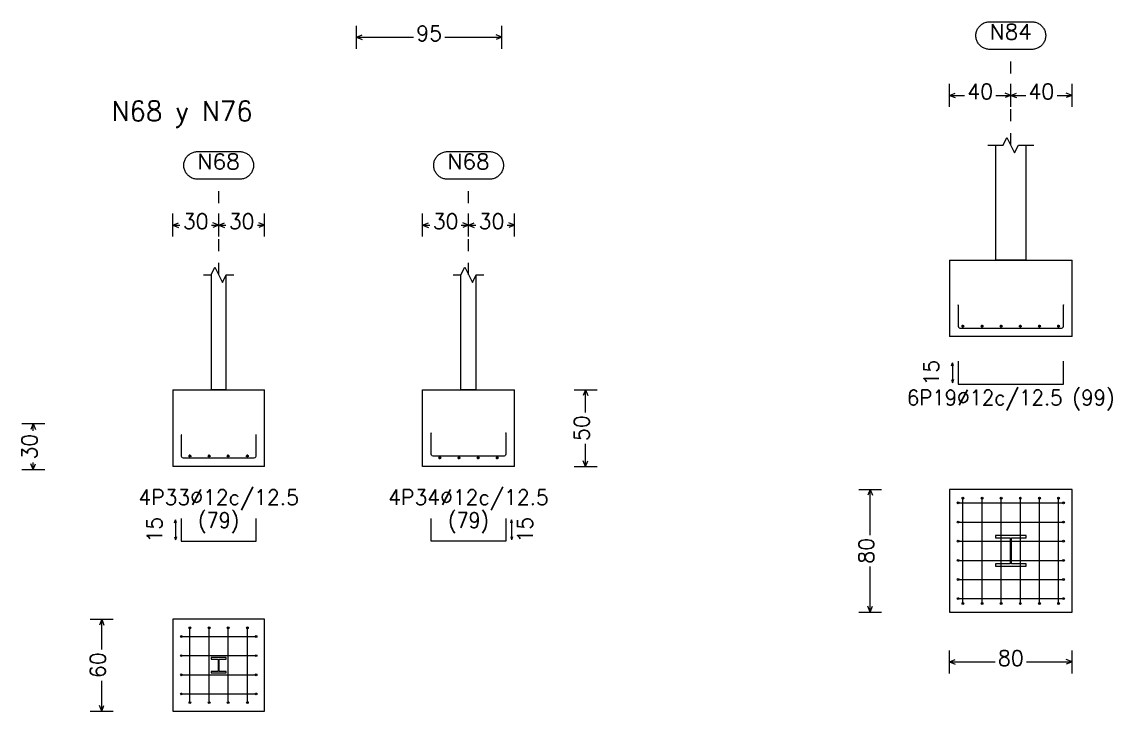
# Model space of a CAD drawing. Header units: inches. Extents: x 72863 to 72995, y 49095 to 49225.
# Drawn here: x 72975.4 to 72984.52, y 49176.98 to 49182.74 of the extents above; entities that cross this region are included whole.
import ezdxf
from ezdxf.enums import TextEntityAlignment as Align

# ---------------------------------------------------------------- set-up
doc = ezdxf.new("R2010")
doc.units = ezdxf.units.IN
doc.linetypes.add('CYPE_PUNTO', pattern=[0.075, 0, -0.075])
for name, color, linetype, lineweight in [('CIM_COTAS', 2, 'Continuous', 9), ('CIM_DIB_ARMADOS', 4, 'Continuous', 9), ('CIM_GEOMETRIA', 2, 'Continuous', 9), ('CIM_REFEREN', 2, 'Continuous', 9), ('CIM_TXT_ARMADOS', 3, 'Continuous', 9)]:
    doc.layers.add(name, color=color, linetype=linetype, lineweight=lineweight)
doc.styles.add('CYPETXT', font='romans__.ttf', dxfattribs={"height": 0.2})

msp = doc.modelspace()

# ---------------------------------------------------------------- hatches: boundary and pattern name
at = {"layer": 'CIM_DIB_ARMADOS'}
h = msp.add_hatch(color=256, dxfattribs=at)
edge = h.paths.add_edge_path()
edge.add_arc((72983.2332, 49180.376), 0.00102, 0, 360)
h = msp.add_hatch(color=256, dxfattribs=at)
edge = h.paths.add_edge_path()
edge.add_arc((72984.1138, 49180.376), 0.00102, 0, 360)
h = msp.add_hatch(color=256, dxfattribs=at)
edge = h.paths.add_edge_path()
edge.add_arc((72976.7374, 49179.2916), 0.00102, 0, 360)
h = msp.add_hatch(color=256, dxfattribs=at)
edge = h.paths.add_edge_path()
edge.add_arc((72977.3621, 49179.2916), 0.00102, 0, 360)
h = msp.add_hatch(color=256, dxfattribs=at)
edge = h.paths.add_edge_path()
edge.add_arc((72978.827, 49179.3069), 0.00102, 0, 360)
h = msp.add_hatch(color=256, dxfattribs=at)
edge = h.paths.add_edge_path()
edge.add_arc((72979.4517, 49179.3069), 0.00102, 0, 360)
h = msp.add_hatch(color=256, dxfattribs=at)
edge = h.paths.add_edge_path()
edge.add_arc((72983.2332, 49178.7229), 0.00102, 0, 360)
h = msp.add_hatch(color=256, dxfattribs=at)
edge = h.paths.add_edge_path()
edge.add_arc((72983.2735, 49178.7632), 0.00102, 0, 360)
h = msp.add_hatch(color=256, dxfattribs=at)
edge = h.paths.add_edge_path()
edge.add_arc((72983.4335, 49178.7632), 0.00102, 0, 360)
h = msp.add_hatch(color=256, dxfattribs=at)
edge = h.paths.add_edge_path()
edge.add_arc((72983.5935, 49178.7632), 0.00102, 0, 360)
h = msp.add_hatch(color=256, dxfattribs=at)
edge = h.paths.add_edge_path()
edge.add_arc((72983.7535, 49178.7632), 0.00102, 0, 360)
h = msp.add_hatch(color=256, dxfattribs=at)
edge = h.paths.add_edge_path()
edge.add_arc((72983.9135, 49178.7632), 0.00102, 0, 360)
h = msp.add_hatch(color=256, dxfattribs=at)
edge = h.paths.add_edge_path()
edge.add_arc((72984.0735, 49178.7632), 0.00102, 0, 360)
h = msp.add_hatch(color=256, dxfattribs=at)
edge = h.paths.add_edge_path()
edge.add_arc((72984.1138, 49178.7229), 0.00102, 0, 360)
h = msp.add_hatch(color=256, dxfattribs=at)
edge = h.paths.add_edge_path()
edge.add_arc((72983.2332, 49178.5629), 0.00102, 0, 360)
h = msp.add_hatch(color=256, dxfattribs=at)
edge = h.paths.add_edge_path()
edge.add_arc((72984.1138, 49178.5629), 0.00102, 0, 360)
h = msp.add_hatch(color=256, dxfattribs=at)
edge = h.paths.add_edge_path()
edge.add_arc((72983.2332, 49178.4029), 0.00102, 0, 360)
h = msp.add_hatch(color=256, dxfattribs=at)
edge = h.paths.add_edge_path()
edge.add_arc((72984.1138, 49178.4029), 0.00102, 0, 360)
h = msp.add_hatch(color=256, dxfattribs=at)
edge = h.paths.add_edge_path()
edge.add_arc((72983.2332, 49178.2429), 0.00102, 0, 360)
h = msp.add_hatch(color=256, dxfattribs=at)
edge = h.paths.add_edge_path()
edge.add_arc((72984.1138, 49178.2429), 0.00102, 0, 360)
h = msp.add_hatch(color=256, dxfattribs=at)
edge = h.paths.add_edge_path()
edge.add_arc((72983.2332, 49178.0829), 0.00102, 0, 360)
h = msp.add_hatch(color=256, dxfattribs=at)
edge = h.paths.add_edge_path()
edge.add_arc((72984.1138, 49178.0829), 0.00102, 0, 360)
h = msp.add_hatch(color=256, dxfattribs=at)
edge = h.paths.add_edge_path()
edge.add_arc((72983.2332, 49177.9229), 0.00102, 0, 360)
h = msp.add_hatch(color=256, dxfattribs=at)
edge = h.paths.add_edge_path()
edge.add_arc((72984.1138, 49177.9229), 0.00102, 0, 360)
h = msp.add_hatch(color=256, dxfattribs=at)
edge = h.paths.add_edge_path()
edge.add_arc((72983.2735, 49177.8826), 0.00102, 0, 360)
h = msp.add_hatch(color=256, dxfattribs=at)
edge = h.paths.add_edge_path()
edge.add_arc((72983.4335, 49177.8826), 0.00102, 0, 360)
h = msp.add_hatch(color=256, dxfattribs=at)
edge = h.paths.add_edge_path()
edge.add_arc((72983.5935, 49177.8826), 0.00102, 0, 360)
h = msp.add_hatch(color=256, dxfattribs=at)
edge = h.paths.add_edge_path()
edge.add_arc((72983.7535, 49177.8826), 0.00102, 0, 360)
h = msp.add_hatch(color=256, dxfattribs=at)
edge = h.paths.add_edge_path()
edge.add_arc((72983.9135, 49177.8826), 0.00102, 0, 360)
h = msp.add_hatch(color=256, dxfattribs=at)
edge = h.paths.add_edge_path()
edge.add_arc((72984.0735, 49177.8826), 0.00102, 0, 360)
h = msp.add_hatch(color=256, dxfattribs=at)
edge = h.paths.add_edge_path()
edge.add_arc((72976.8098, 49177.6788), 0.00102, 0, 360)
h = msp.add_hatch(color=256, dxfattribs=at)
edge = h.paths.add_edge_path()
edge.add_arc((72976.9698, 49177.6788), 0.00102, 0, 360)
h = msp.add_hatch(color=256, dxfattribs=at)
edge = h.paths.add_edge_path()
edge.add_arc((72977.1298, 49177.6788), 0.00102, 0, 360)
h = msp.add_hatch(color=256, dxfattribs=at)
edge = h.paths.add_edge_path()
edge.add_arc((72977.2898, 49177.6788), 0.00102, 0, 360)
h = msp.add_hatch(color=256, dxfattribs=at)
edge = h.paths.add_edge_path()
edge.add_arc((72976.7374, 49177.6065), 0.00102, 0, 360)
h = msp.add_hatch(color=256, dxfattribs=at)
edge = h.paths.add_edge_path()
edge.add_arc((72977.3621, 49177.6065), 0.00102, 0, 360)
h = msp.add_hatch(color=256, dxfattribs=at)
edge = h.paths.add_edge_path()
edge.add_arc((72976.7374, 49177.4465), 0.00102, 0, 360)
h = msp.add_hatch(color=256, dxfattribs=at)
edge = h.paths.add_edge_path()
edge.add_arc((72977.3621, 49177.4465), 0.00102, 0, 360)
h = msp.add_hatch(color=256, dxfattribs=at)
edge = h.paths.add_edge_path()
edge.add_arc((72976.7374, 49177.2865), 0.00102, 0, 360)
h = msp.add_hatch(color=256, dxfattribs=at)
edge = h.paths.add_edge_path()
edge.add_arc((72977.3621, 49177.2865), 0.00102, 0, 360)
h = msp.add_hatch(color=256, dxfattribs=at)
edge = h.paths.add_edge_path()
edge.add_arc((72976.7374, 49177.1265), 0.00102, 0, 360)
h = msp.add_hatch(color=256, dxfattribs=at)
edge = h.paths.add_edge_path()
edge.add_arc((72977.3621, 49177.1265), 0.00102, 0, 360)
h = msp.add_hatch(color=256, dxfattribs=at)
edge = h.paths.add_edge_path()
edge.add_arc((72976.8098, 49177.0541), 0.00102, 0, 360)
h = msp.add_hatch(color=256, dxfattribs=at)
edge = h.paths.add_edge_path()
edge.add_arc((72976.9698, 49177.0541), 0.00102, 0, 360)
h = msp.add_hatch(color=256, dxfattribs=at)
edge = h.paths.add_edge_path()
edge.add_arc((72977.1298, 49177.0541), 0.00102, 0, 360)
h = msp.add_hatch(color=256, dxfattribs=at)
edge = h.paths.add_edge_path()
edge.add_arc((72977.2898, 49177.0541), 0.00102, 0, 360)

# ---------------------------------------------------------------- linework, layer by layer
at = {"layer": 'CIM_COTAS'}
for p, q in [((72978.2015, 49182.5188), (72978.2015, 49182.7108)), ((72979.4175, 49182.5188), (72979.4175, 49182.7108)), ((72978.2015, 49182.6148), (72978.2495, 49182.634)), ((72978.2015, 49182.6148), (72978.2495, 49182.5956)), ((72978.2015, 49182.6148), (72978.678, 49182.6148)), ((72978.9411, 49182.6148), (72979.4175, 49182.6148)), ((72979.4175, 49182.6148), (72979.3695, 49182.634)), ((72979.4175, 49182.6148), (72979.3695, 49182.5956)), ((72983.1615, 49182.033), (72983.1615, 49182.225)), ((72983.6735, 49182.033), (72983.6735, 49182.225)), ((72983.6735, 49182.033), (72983.6735, 49182.225)), ((72984.1855, 49182.033), (72984.1855, 49182.225)), ((72983.1615, 49182.129), (72983.2095, 49182.1482)), ((72983.1615, 49182.129), (72983.2095, 49182.1098)), ((72983.1615, 49182.129), (72983.286, 49182.129)), ((72983.549, 49182.129), (72983.6735, 49182.129)), ((72983.6735, 49182.129), (72983.6255, 49182.1482)), ((72983.6735, 49182.129), (72983.6255, 49182.1098)), ((72983.6735, 49182.129), (72983.7215, 49182.1482)), ((72983.6735, 49182.129), (72983.7215, 49182.1098)), ((72983.6735, 49182.129), (72983.798, 49182.129)), ((72984.061, 49182.129), (72984.1855, 49182.129)), ((72984.1855, 49182.129), (72984.1375, 49182.1482)), ((72984.1855, 49182.129), (72984.1375, 49182.1098)), ((72976.6658, 49180.9485), (72976.6658, 49181.1405)), ((72977.0498, 49180.9485), (72977.0498, 49181.1405)), ((72977.0498, 49180.9485), (72977.0498, 49181.1405)), ((72977.4338, 49180.9485), (72977.4338, 49181.1405)), ((72978.7554, 49180.9485), (72978.7554, 49181.1405)), ((72979.1394, 49180.9485), (72979.1394, 49181.1405)), ((72979.1394, 49180.9485), (72979.1394, 49181.1405)), ((72979.5234, 49180.9485), (72979.5234, 49181.1405)), ((72976.6658, 49181.0445), (72976.7138, 49181.0637)), ((72976.6658, 49181.0445), (72976.7138, 49181.0253)), ((72976.6658, 49181.0445), (72976.7262, 49181.0445)), ((72976.9893, 49181.0445), (72977.0498, 49181.0445)), ((72977.0498, 49181.0445), (72977.0018, 49181.0637)), ((72977.0498, 49181.0445), (72977.0018, 49181.0253)), ((72977.0498, 49181.0445), (72977.0978, 49181.0637)), ((72977.0498, 49181.0445), (72977.0978, 49181.0253)), ((72977.0498, 49181.0445), (72977.1102, 49181.0445)), ((72977.3733, 49181.0445), (72977.4338, 49181.0445)), ((72977.4338, 49181.0445), (72977.3858, 49181.0637)), ((72977.4338, 49181.0445), (72977.3858, 49181.0253)), ((72978.7554, 49181.0445), (72978.8034, 49181.0637)), ((72978.7554, 49181.0445), (72978.8034, 49181.0253)), ((72978.7554, 49181.0445), (72978.8158, 49181.0445)), ((72979.0789, 49181.0445), (72979.1394, 49181.0445)), ((72979.1394, 49181.0445), (72979.0914, 49181.0637)), ((72979.1394, 49181.0445), (72979.0914, 49181.0253)), ((72979.1394, 49181.0445), (72979.1874, 49181.0637)), ((72979.1394, 49181.0445), (72979.1874, 49181.0253)), ((72979.1394, 49181.0445), (72979.1998, 49181.0445)), ((72979.4629, 49181.0445), (72979.5234, 49181.0445)), ((72979.5234, 49181.0445), (72979.4754, 49181.0637)), ((72979.5234, 49181.0445), (72979.4754, 49181.0253)), ((72980.0216, 49179.6679), (72980.2136, 49179.6679)), ((72980.1176, 49179.6679), (72980.0984, 49179.6199)), ((72980.1176, 49179.6679), (72980.1368, 49179.6199)), ((72980.1176, 49179.4794), (72980.1176, 49179.6679)), ((72975.4035, 49179.3853), (72975.5955, 49179.3853)), ((72975.4995, 49179.3853), (72975.4803, 49179.3373)), ((72975.4995, 49179.3853), (72975.5187, 49179.3373)), ((72975.4995, 49179.3248), (72975.4995, 49179.3853)), ((72980.1176, 49179.0279), (72980.1176, 49179.2164)), ((72975.4035, 49179.0013), (72975.5955, 49179.0013)), ((72975.4995, 49179.0013), (72975.4803, 49179.0493)), ((72975.4995, 49179.0013), (72975.4995, 49179.0618)), ((72975.4995, 49179.0013), (72975.5187, 49179.0493)), ((72980.0216, 49179.0279), (72980.2136, 49179.0279)), ((72980.1176, 49179.0279), (72980.0984, 49179.0759)), ((72980.1176, 49179.0279), (72980.1368, 49179.0759)), ((72982.4015, 49178.8349), (72982.5935, 49178.8349)), ((72982.4975, 49178.8349), (72982.4783, 49178.7869)), ((72982.4975, 49178.8349), (72982.5167, 49178.7869)), ((72982.4975, 49178.4544), (72982.4975, 49178.8349)), ((72982.4975, 49177.8109), (72982.4975, 49178.1914)), ((72982.4975, 49177.8109), (72982.4783, 49177.8589)), ((72982.4975, 49177.8109), (72982.5167, 49177.8589)), ((72975.9755, 49177.7505), (72976.1675, 49177.7505)), ((72976.0715, 49177.7505), (72976.0523, 49177.7025)), ((72976.0715, 49177.7505), (72976.0907, 49177.7025)), ((72976.0715, 49177.498), (72976.0715, 49177.7505)), ((72982.4015, 49177.8109), (72982.5935, 49177.8109)), ((72983.1615, 49177.2982), (72983.1615, 49177.4902)), ((72984.1855, 49177.2982), (72984.1855, 49177.4902)), ((72983.1615, 49177.3942), (72983.2095, 49177.4134)), ((72983.1615, 49177.3942), (72983.2095, 49177.375)), ((72983.1615, 49177.3942), (72983.542, 49177.3942)), ((72983.805, 49177.3942), (72984.1855, 49177.3942)), ((72984.1855, 49177.3942), (72984.1375, 49177.4134)), ((72984.1855, 49177.3942), (72984.1375, 49177.375)), ((72976.0715, 49176.9825), (72976.0715, 49177.2349)), ((72976.0715, 49176.9825), (72976.0523, 49177.0305)), ((72976.0715, 49176.9825), (72976.0907, 49177.0305)), ((72975.9755, 49176.9825), (72976.1675, 49176.9825))]:
    msp.add_line(p, q, dxfattribs=at)
at = {"layer": 'CIM_COTAS', "linetype": 'CYPE_PUNTO'}
for p, q in [((72983.6735, 49181.7123), (72983.6735, 49182.513)), ((72977.0498, 49180.6279), (72977.0498, 49181.4285)), ((72979.1394, 49180.6279), (72979.1394, 49181.4285))]:
    msp.add_line(p, q, dxfattribs=at)
at = {"layer": 'CIM_COTAS'}
for points in [[(72983.8501, 49182.7434), (72983.8578, 49182.7431), (72983.8655, 49182.7423), (72983.8731, 49182.741), (72983.8806, 49182.7393), (72983.8879, 49182.737), (72983.8951, 49182.7342), (72983.9021, 49182.731), (72983.9088, 49182.7273), (72983.9153, 49182.7231), (72983.9215, 49182.7186), (72983.9274, 49182.7136), (72983.9329, 49182.7082), (72983.9381, 49182.7025), (72983.9429, 49182.6965), (72983.9472, 49182.6901), (72983.9511, 49182.6835), (72983.9546, 49182.6766), (72983.9576, 49182.6696), (72983.9601, 49182.6623), (72983.9622, 49182.6549), (72983.9637, 49182.6473), (72983.9647, 49182.6397), (72983.9653, 49182.632), (72983.9653, 49182.6243), (72983.9647, 49182.6166), (72983.9637, 49182.609), (72983.9622, 49182.6014), (72983.9601, 49182.594), (72983.9576, 49182.5867), (72983.9546, 49182.5797), (72983.9511, 49182.5728), (72983.9472, 49182.5662), (72983.9429, 49182.5598), (72983.9381, 49182.5538), (72983.9329, 49182.5481), (72983.9274, 49182.5427), (72983.9215, 49182.5377), (72983.9153, 49182.5332), (72983.9088, 49182.529), (72983.9021, 49182.5253), (72983.8951, 49182.5221), (72983.8879, 49182.5193), (72983.8806, 49182.517), (72983.8731, 49182.5153), (72983.8655, 49182.514), (72983.8578, 49182.5132), (72983.8501, 49182.513), (72983.4968, 49182.513), (72983.4891, 49182.5132), (72983.4815, 49182.514), (72983.4739, 49182.5153), (72983.4664, 49182.517), (72983.459, 49182.5193), (72983.4519, 49182.5221), (72983.4449, 49182.5253), (72983.4381, 49182.529), (72983.4316, 49182.5332), (72983.4254, 49182.5377), (72983.4196, 49182.5427), (72983.414, 49182.5481), (72983.4089, 49182.5538), (72983.4041, 49182.5598), (72983.3997, 49182.5662), (72983.3958, 49182.5728), (72983.3923, 49182.5797), (72983.3893, 49182.5867), (72983.3868, 49182.594), (72983.3848, 49182.6014), (72983.3832, 49182.609), (72983.3822, 49182.6166), (72983.3817, 49182.6243), (72983.3817, 49182.632), (72983.3822, 49182.6397), (72983.3832, 49182.6473), (72983.3848, 49182.6549), (72983.3868, 49182.6623), (72983.3893, 49182.6696), (72983.3923, 49182.6766), (72983.3958, 49182.6835), (72983.3997, 49182.6901), (72983.4041, 49182.6965), (72983.4089, 49182.7025), (72983.414, 49182.7082), (72983.4196, 49182.7136), (72983.4254, 49182.7186), (72983.4316, 49182.7231), (72983.4381, 49182.7273), (72983.4449, 49182.731), (72983.4519, 49182.7342), (72983.459, 49182.737), (72983.4664, 49182.7393), (72983.4739, 49182.741), (72983.4815, 49182.7423), (72983.4891, 49182.7431), (72983.4968, 49182.7434), (72983.8501, 49182.7434)], [(72977.2264, 49181.6589), (72977.2341, 49181.6587), (72977.2418, 49181.6579), (72977.2493, 49181.6566), (72977.2568, 49181.6548), (72977.2642, 49181.6526), (72977.2714, 49181.6498), (72977.2784, 49181.6466), (72977.2851, 49181.6429), (72977.2916, 49181.6387), (72977.2978, 49181.6342), (72977.3037, 49181.6292), (72977.3092, 49181.6238), (72977.3144, 49181.6181), (72977.3191, 49181.6121), (72977.3235, 49181.6057), (72977.3274, 49181.5991), (72977.3309, 49181.5922), (72977.3339, 49181.5851), (72977.3364, 49181.5779), (72977.3385, 49181.5704), (72977.34, 49181.5629), (72977.341, 49181.5553), (72977.3415, 49181.5476), (72977.3415, 49181.5399), (72977.341, 49181.5322), (72977.34, 49181.5246), (72977.3385, 49181.517), (72977.3364, 49181.5096), (72977.3339, 49181.5023), (72977.3309, 49181.4952), (72977.3274, 49181.4884), (72977.3235, 49181.4818), (72977.3191, 49181.4754), (72977.3144, 49181.4694), (72977.3092, 49181.4637), (72977.3037, 49181.4583), (72977.2978, 49181.4533), (72977.2916, 49181.4488), (72977.2851, 49181.4446), (72977.2784, 49181.4409), (72977.2714, 49181.4377), (72977.2642, 49181.4349), (72977.2568, 49181.4326), (72977.2493, 49181.4308), (72977.2418, 49181.4296), (72977.2341, 49181.4288), (72977.2264, 49181.4285), (72976.8731, 49181.4285), (72976.8654, 49181.4288), (72976.8578, 49181.4296), (72976.8502, 49181.4308), (72976.8427, 49181.4326), (72976.8353, 49181.4349), (72976.8281, 49181.4377), (72976.8212, 49181.4409), (72976.8144, 49181.4446), (72976.8079, 49181.4488), (72976.8017, 49181.4533), (72976.7958, 49181.4583), (72976.7903, 49181.4637), (72976.7851, 49181.4694), (72976.7804, 49181.4754), (72976.776, 49181.4818), (72976.7721, 49181.4884), (72976.7686, 49181.4952), (72976.7656, 49181.5023), (72976.7631, 49181.5096), (72976.7611, 49181.517), (72976.7595, 49181.5246), (72976.7585, 49181.5322), (72976.758, 49181.5399), (72976.758, 49181.5476), (72976.7585, 49181.5553), (72976.7595, 49181.5629), (72976.7611, 49181.5704), (72976.7631, 49181.5779), (72976.7656, 49181.5851), (72976.7686, 49181.5922), (72976.7721, 49181.5991), (72976.776, 49181.6057), (72976.7804, 49181.6121), (72976.7851, 49181.6181), (72976.7903, 49181.6238), (72976.7958, 49181.6292), (72976.8017, 49181.6342), (72976.8079, 49181.6387), (72976.8144, 49181.6429), (72976.8212, 49181.6466), (72976.8281, 49181.6498), (72976.8353, 49181.6526), (72976.8427, 49181.6548), (72976.8502, 49181.6566), (72976.8578, 49181.6579), (72976.8654, 49181.6587), (72976.8731, 49181.6589), (72977.2264, 49181.6589)], [(72979.316, 49181.6589), (72979.3237, 49181.6587), (72979.3314, 49181.6579), (72979.3389, 49181.6566), (72979.3464, 49181.6548), (72979.3538, 49181.6526), (72979.361, 49181.6498), (72979.368, 49181.6466), (72979.3747, 49181.6429), (72979.3812, 49181.6387), (72979.3874, 49181.6342), (72979.3933, 49181.6292), (72979.3988, 49181.6238), (72979.404, 49181.6181), (72979.4087, 49181.6121), (72979.4131, 49181.6057), (72979.417, 49181.5991), (72979.4205, 49181.5922), (72979.4235, 49181.5851), (72979.426, 49181.5779), (72979.4281, 49181.5704), (72979.4296, 49181.5629), (72979.4306, 49181.5553), (72979.4311, 49181.5476), (72979.4311, 49181.5399), (72979.4306, 49181.5322), (72979.4296, 49181.5246), (72979.4281, 49181.517), (72979.426, 49181.5096), (72979.4235, 49181.5023), (72979.4205, 49181.4952), (72979.417, 49181.4884), (72979.4131, 49181.4818), (72979.4087, 49181.4754), (72979.404, 49181.4694), (72979.3988, 49181.4637), (72979.3933, 49181.4583), (72979.3874, 49181.4533), (72979.3812, 49181.4488), (72979.3747, 49181.4446), (72979.368, 49181.4409), (72979.361, 49181.4377), (72979.3538, 49181.4349), (72979.3464, 49181.4326), (72979.3389, 49181.4308), (72979.3314, 49181.4296), (72979.3237, 49181.4288), (72979.316, 49181.4285), (72978.9627, 49181.4285), (72978.955, 49181.4288), (72978.9474, 49181.4296), (72978.9398, 49181.4308), (72978.9323, 49181.4326), (72978.9249, 49181.4349), (72978.9177, 49181.4377), (72978.9108, 49181.4409), (72978.904, 49181.4446), (72978.8975, 49181.4488), (72978.8913, 49181.4533), (72978.8854, 49181.4583), (72978.8799, 49181.4637), (72978.8747, 49181.4694), (72978.87, 49181.4754), (72978.8656, 49181.4818), (72978.8617, 49181.4884), (72978.8582, 49181.4952), (72978.8552, 49181.5023), (72978.8527, 49181.5096), (72978.8507, 49181.517), (72978.8491, 49181.5246), (72978.8481, 49181.5322), (72978.8476, 49181.5399), (72978.8476, 49181.5476), (72978.8481, 49181.5553), (72978.8491, 49181.5629), (72978.8507, 49181.5704), (72978.8527, 49181.5779), (72978.8552, 49181.5851), (72978.8582, 49181.5922), (72978.8617, 49181.5991), (72978.8656, 49181.6057), (72978.87, 49181.6121), (72978.8747, 49181.6181), (72978.8799, 49181.6238), (72978.8854, 49181.6292), (72978.8913, 49181.6342), (72978.8975, 49181.6387), (72978.904, 49181.6429), (72978.9108, 49181.6466), (72978.9177, 49181.6498), (72978.9249, 49181.6526), (72978.9323, 49181.6548), (72978.9398, 49181.6566), (72978.9474, 49181.6579), (72978.955, 49181.6587), (72978.9627, 49181.6589), (72979.316, 49181.6589)]]:
    msp.add_lwpolyline(points, close=True, dxfattribs=at)
at = {"layer": 'CIM_DIB_ARMADOS'}
for p, q in [((72983.262, 49180.1994), (72983.285, 49180.1994)), ((72983.2735, 49180.1878), (72983.2735, 49180.2109)), ((72983.422, 49180.1994), (72983.445, 49180.1994)), ((72983.4335, 49180.1878), (72983.4335, 49180.2109)), ((72983.582, 49180.1994), (72983.605, 49180.1994)), ((72983.5935, 49180.1878), (72983.5935, 49180.2109)), ((72983.742, 49180.1994), (72983.765, 49180.1994)), ((72983.7535, 49180.1878), (72983.7535, 49180.2109)), ((72983.902, 49180.1994), (72983.925, 49180.1994)), ((72983.9135, 49180.1878), (72983.9135, 49180.2109)), ((72984.062, 49180.1994), (72984.085, 49180.1994)), ((72984.0735, 49180.1878), (72984.0735, 49180.2109)), ((72976.7982, 49179.1149), (72976.8213, 49179.1149)), ((72976.8098, 49179.1034), (72976.8098, 49179.1265)), ((72976.9582, 49179.1149), (72976.9813, 49179.1149)), ((72976.9698, 49179.1034), (72976.9698, 49179.1265)), ((72977.1182, 49179.1149), (72977.1413, 49179.1149)), ((72977.1298, 49179.1034), (72977.1298, 49179.1265)), ((72977.2782, 49179.1149), (72977.3013, 49179.1149)), ((72977.2898, 49179.1034), (72977.2898, 49179.1265)), ((72978.8878, 49179.0996), (72978.9109, 49179.0996)), ((72978.8994, 49179.0881), (72978.8994, 49179.1111)), ((72979.0478, 49179.0996), (72979.0709, 49179.0996)), ((72979.0594, 49179.0881), (72979.0594, 49179.1111)), ((72979.2078, 49179.0996), (72979.2309, 49179.0996)), ((72979.2194, 49179.0881), (72979.2194, 49179.1111)), ((72979.3678, 49179.0996), (72979.3909, 49179.0996)), ((72979.3794, 49179.0881), (72979.3794, 49179.1111))]:
    msp.add_line(p, q, dxfattribs=at)
for points in [[(72983.2332, 49180.376), (72983.2332, 49180.1994), (72983.2352, 49180.1917), (72983.2408, 49180.186), (72983.2485, 49180.184), (72984.0984, 49180.184), (72984.1061, 49180.186), (72984.1117, 49180.1917), (72984.1138, 49180.1994), (72984.1138, 49180.376)], [(72983.2332, 49179.9069), (72983.2332, 49179.7149), (72984.1138, 49179.7149), (72984.1138, 49179.9069)], [(72976.7374, 49179.2916), (72976.7374, 49179.1149), (72976.7395, 49179.1073), (72976.7451, 49179.1016), (72976.7528, 49179.0996), (72977.3467, 49179.0996), (72977.3544, 49179.1016), (72977.36, 49179.1073), (72977.3621, 49179.1149), (72977.3621, 49179.2916)], [(72979.4517, 49179.3069), (72979.4517, 49179.1303), (72979.4496, 49179.1226), (72979.444, 49179.117), (72979.4363, 49179.1149), (72978.8424, 49179.1149), (72978.8347, 49179.117), (72978.8291, 49179.1226), (72978.827, 49179.1303), (72978.827, 49179.3069)], [(72983.2735, 49177.8826), (72983.2735, 49177.8846), (72983.2735, 49177.8902), (72983.2735, 49177.8979), (72983.2735, 49178.7478), (72983.2735, 49178.7555), (72983.2735, 49178.7611), (72983.2735, 49178.7632)], [(72983.4335, 49177.8826), (72983.4335, 49177.8846), (72983.4335, 49177.8902), (72983.4335, 49177.8979), (72983.4335, 49178.7478), (72983.4335, 49178.7555), (72983.4335, 49178.7611), (72983.4335, 49178.7632)], [(72983.5935, 49177.8826), (72983.5935, 49177.8846), (72983.5935, 49177.8902), (72983.5935, 49177.8979), (72983.5935, 49178.7478), (72983.5935, 49178.7555), (72983.5935, 49178.7611), (72983.5935, 49178.7632)], [(72983.7535, 49177.8826), (72983.7535, 49177.8846), (72983.7535, 49177.8902), (72983.7535, 49177.8979), (72983.7535, 49178.7478), (72983.7535, 49178.7555), (72983.7535, 49178.7611), (72983.7535, 49178.7632)], [(72983.9135, 49177.8826), (72983.9135, 49177.8846), (72983.9135, 49177.8902), (72983.9135, 49177.8979), (72983.9135, 49178.7478), (72983.9135, 49178.7555), (72983.9135, 49178.7611), (72983.9135, 49178.7632)], [(72984.0735, 49177.8826), (72984.0735, 49177.8846), (72984.0735, 49177.8902), (72984.0735, 49177.8979), (72984.0735, 49178.7478), (72984.0735, 49178.7555), (72984.0735, 49178.7611), (72984.0735, 49178.7632)], [(72983.2332, 49178.7229), (72983.2352, 49178.7229), (72983.2408, 49178.7229), (72983.2485, 49178.7229), (72984.0984, 49178.7229), (72984.1061, 49178.7229), (72984.1117, 49178.7229), (72984.1138, 49178.7229)], [(72976.7374, 49178.594), (72976.7374, 49178.402), (72977.3621, 49178.402), (72977.3621, 49178.594)], [(72979.4517, 49178.594), (72979.4517, 49178.402), (72978.827, 49178.402), (72978.827, 49178.594)], [(72983.2332, 49178.5629), (72983.2352, 49178.5629), (72983.2408, 49178.5629), (72983.2485, 49178.5629), (72984.0984, 49178.5629), (72984.1061, 49178.5629), (72984.1117, 49178.5629), (72984.1138, 49178.5629)], [(72983.2332, 49178.4029), (72983.2352, 49178.4029), (72983.2408, 49178.4029), (72983.2485, 49178.4029), (72984.0984, 49178.4029), (72984.1061, 49178.4029), (72984.1117, 49178.4029), (72984.1138, 49178.4029)], [(72983.2332, 49178.2429), (72983.2352, 49178.2429), (72983.2408, 49178.2429), (72983.2485, 49178.2429), (72984.0984, 49178.2429), (72984.1061, 49178.2429), (72984.1117, 49178.2429), (72984.1138, 49178.2429)], [(72983.2332, 49178.0829), (72983.2352, 49178.0829), (72983.2408, 49178.0829), (72983.2485, 49178.0829), (72984.0984, 49178.0829), (72984.1061, 49178.0829), (72984.1117, 49178.0829), (72984.1138, 49178.0829)], [(72983.2332, 49177.9229), (72983.2352, 49177.9229), (72983.2408, 49177.9229), (72983.2485, 49177.9229), (72984.0984, 49177.9229), (72984.1061, 49177.9229), (72984.1117, 49177.9229), (72984.1138, 49177.9229)], [(72976.8098, 49177.0541), (72976.8098, 49177.0562), (72976.8098, 49177.0618), (72976.8098, 49177.0695), (72976.8098, 49177.6634), (72976.8098, 49177.6711), (72976.8098, 49177.6767), (72976.8098, 49177.6788)], [(72976.9698, 49177.0541), (72976.9698, 49177.0562), (72976.9698, 49177.0618), (72976.9698, 49177.0695), (72976.9698, 49177.6634), (72976.9698, 49177.6711), (72976.9698, 49177.6767), (72976.9698, 49177.6788)], [(72977.1298, 49177.0541), (72977.1298, 49177.0562), (72977.1298, 49177.0618), (72977.1298, 49177.0695), (72977.1298, 49177.6634), (72977.1298, 49177.6711), (72977.1298, 49177.6767), (72977.1298, 49177.6788)], [(72977.2898, 49177.0541), (72977.2898, 49177.0562), (72977.2898, 49177.0618), (72977.2898, 49177.0695), (72977.2898, 49177.6634), (72977.2898, 49177.6711), (72977.2898, 49177.6767), (72977.2898, 49177.6788)], [(72976.7374, 49177.6065), (72976.7395, 49177.6065), (72976.7451, 49177.6065), (72976.7528, 49177.6065), (72977.3467, 49177.6065), (72977.3544, 49177.6065), (72977.36, 49177.6065), (72977.3621, 49177.6065)], [(72976.7374, 49177.4465), (72976.7395, 49177.4465), (72976.7451, 49177.4465), (72976.7528, 49177.4465), (72977.3467, 49177.4465), (72977.3544, 49177.4465), (72977.36, 49177.4465), (72977.3621, 49177.4465)], [(72976.7374, 49177.2865), (72976.7395, 49177.2865), (72976.7451, 49177.2865), (72976.7528, 49177.2865), (72977.3467, 49177.2865), (72977.3544, 49177.2865), (72977.36, 49177.2865), (72977.3621, 49177.2865)], [(72976.7374, 49177.1265), (72976.7395, 49177.1265), (72976.7451, 49177.1265), (72976.7528, 49177.1265), (72977.3467, 49177.1265), (72977.3544, 49177.1265), (72977.36, 49177.1265), (72977.3621, 49177.1265)]]:
    msp.add_lwpolyline(points, dxfattribs=at)
for centre, radius in [((72983.2332, 49180.376), 0.00102), ((72984.1138, 49180.376), 0.00102), ((72983.2735, 49180.1994), 0.00768), ((72983.4335, 49180.1994), 0.00768), ((72983.5935, 49180.1994), 0.00768), ((72983.7535, 49180.1994), 0.00768), ((72983.9135, 49180.1994), 0.00768), ((72984.0735, 49180.1994), 0.00768), ((72976.7374, 49179.2916), 0.00102), ((72977.3621, 49179.2916), 0.00102), ((72978.827, 49179.3069), 0.00102), ((72979.4517, 49179.3069), 0.00102), ((72976.8098, 49179.1149), 0.00768), ((72976.9698, 49179.1149), 0.00768), ((72977.1298, 49179.1149), 0.00768), ((72977.2898, 49179.1149), 0.00768), ((72978.8994, 49179.0996), 0.00768), ((72979.0594, 49179.0996), 0.00768), ((72979.2194, 49179.0996), 0.00768), ((72979.3794, 49179.0996), 0.00768), ((72983.2332, 49178.7229), 0.00768), ((72983.2332, 49178.7229), 0.00102), ((72983.2735, 49178.7632), 0.00768), ((72983.2735, 49178.7632), 0.00102), ((72983.4335, 49178.7632), 0.00768), ((72983.4335, 49178.7632), 0.00102), ((72983.5935, 49178.7632), 0.00768), ((72983.5935, 49178.7632), 0.00102), ((72983.7535, 49178.7632), 0.00768), ((72983.7535, 49178.7632), 0.00102), ((72983.9135, 49178.7632), 0.00768), ((72983.9135, 49178.7632), 0.00102), ((72984.0735, 49178.7632), 0.00768), ((72984.0735, 49178.7632), 0.00102), ((72984.1138, 49178.7229), 0.00768), ((72984.1138, 49178.7229), 0.00102), ((72983.2332, 49178.5629), 0.00768), ((72983.2332, 49178.5629), 0.00102), ((72984.1138, 49178.5629), 0.00768), ((72984.1138, 49178.5629), 0.00102), ((72983.2332, 49178.4029), 0.00768), ((72983.2332, 49178.4029), 0.00102), ((72984.1138, 49178.4029), 0.00768), ((72984.1138, 49178.4029), 0.00102), ((72983.2332, 49178.2429), 0.00768), ((72983.2332, 49178.2429), 0.00102), ((72984.1138, 49178.2429), 0.00768), ((72984.1138, 49178.2429), 0.00102), ((72983.2332, 49178.0829), 0.00768), ((72984.1138, 49178.0829), 0.00768), ((72983.2332, 49178.0829), 0.00102), ((72984.1138, 49178.0829), 0.00102), ((72983.2332, 49177.9229), 0.00768), ((72983.2332, 49177.9229), 0.00102), ((72984.1138, 49177.9229), 0.00768), ((72984.1138, 49177.9229), 0.00102), ((72983.2735, 49177.8826), 0.00768), ((72983.2735, 49177.8826), 0.00102), ((72983.4335, 49177.8826), 0.00768), ((72983.4335, 49177.8826), 0.00102), ((72983.5935, 49177.8826), 0.00768), ((72983.5935, 49177.8826), 0.00102), ((72983.7535, 49177.8826), 0.00768), ((72983.7535, 49177.8826), 0.00102), ((72983.9135, 49177.8826), 0.00768), ((72983.9135, 49177.8826), 0.00102), ((72984.0735, 49177.8826), 0.00768), ((72984.0735, 49177.8826), 0.00102), ((72976.8098, 49177.6788), 0.00768), ((72976.8098, 49177.6788), 0.00102), ((72976.9698, 49177.6788), 0.00768), ((72976.9698, 49177.6788), 0.00102), ((72977.1298, 49177.6788), 0.00768), ((72977.1298, 49177.6788), 0.00102), ((72977.2898, 49177.6788), 0.00768), ((72977.2898, 49177.6788), 0.00102), ((72976.7374, 49177.6065), 0.00768), ((72976.7374, 49177.6065), 0.00102), ((72977.3621, 49177.6065), 0.00768), ((72977.3621, 49177.6065), 0.00102), ((72976.7374, 49177.4465), 0.00768), ((72976.7374, 49177.4465), 0.00102), ((72977.3621, 49177.4465), 0.00768), ((72977.3621, 49177.4465), 0.00102), ((72976.7374, 49177.2865), 0.00768), ((72976.7374, 49177.2865), 0.00102), ((72977.3621, 49177.2865), 0.00768), ((72977.3621, 49177.2865), 0.00102), ((72976.7374, 49177.1265), 0.00768), ((72976.7374, 49177.1265), 0.00102), ((72977.3621, 49177.1265), 0.00768), ((72977.3621, 49177.1265), 0.00102), ((72976.8098, 49177.0541), 0.00768), ((72976.8098, 49177.0541), 0.00102), ((72976.9698, 49177.0541), 0.00768), ((72976.9698, 49177.0541), 0.00102), ((72977.1298, 49177.0541), 0.00768), ((72977.1298, 49177.0541), 0.00102), ((72977.2898, 49177.0541), 0.00768), ((72977.2898, 49177.0541), 0.00102)]:
    msp.add_circle(centre, radius, dxfattribs=at)
at = {"layer": 'CIM_GEOMETRIA'}
for p, q in [((72983.5455, 49181.7123), (72983.5455, 49180.7523)), ((72983.8015, 49180.7523), (72983.8015, 49181.7123)), ((72983.1615, 49180.7523), (72984.1855, 49180.7523)), ((72983.1615, 49180.7523), (72983.1615, 49180.1123)), ((72983.8015, 49180.7523), (72983.5455, 49180.7523)), ((72983.5455, 49180.7523), (72983.6677, 49180.7523)), ((72983.8015, 49180.7523), (72983.6792, 49180.7523)), ((72984.1855, 49180.1123), (72984.1855, 49180.7523)), ((72976.9858, 49180.6279), (72976.9858, 49179.6679)), ((72977.1138, 49179.6679), (72977.1138, 49180.6279)), ((72979.2034, 49179.6679), (72979.2034, 49180.6279)), ((72984.1855, 49180.1123), (72983.1615, 49180.1123)), ((72976.6658, 49179.6679), (72977.4338, 49179.6679)), ((72976.6658, 49179.6679), (72976.6658, 49179.0279)), ((72977.1138, 49179.6679), (72976.9858, 49179.6679)), ((72976.9858, 49179.6679), (72977.0459, 49179.6679)), ((72977.1138, 49179.6679), (72977.0536, 49179.6679)), ((72977.4338, 49179.0279), (72977.4338, 49179.6679)), ((72978.7554, 49179.6679), (72979.5234, 49179.6679)), ((72978.7554, 49179.0279), (72978.7554, 49179.6679)), ((72979.2034, 49179.6679), (72979.0754, 49179.6679)), ((72979.5234, 49179.0279), (72979.5234, 49179.6679)), ((72977.4338, 49179.0279), (72976.6658, 49179.0279)), ((72979.5234, 49179.0279), (72978.7554, 49179.0279))]:
    msp.add_line(p, q, dxfattribs=at)
for points in [[(72983.4815, 49181.7123), (72983.6095, 49181.7123), (72983.6415, 49181.7763), (72983.7055, 49181.6483), (72983.7375, 49181.7123), (72983.8655, 49181.7123)], [(72976.9218, 49180.6279), (72976.9858, 49180.6279), (72977.0178, 49180.6919), (72977.0818, 49180.5639), (72977.1138, 49180.6279), (72977.1778, 49180.6279)], [(72979.0114, 49180.6279), (72979.0754, 49180.6279), (72979.1074, 49180.6919), (72979.1714, 49180.5639), (72979.2034, 49180.6279), (72979.2674, 49180.6279)], [(72979.2034, 49179.6679), (72979.1906, 49179.6679), (72979.0882, 49179.6679), (72979.0754, 49179.6679), (72979.0754, 49180.6279)]]:
    msp.add_lwpolyline(points, dxfattribs=at)
for points in [[(72983.1615, 49177.8109), (72984.1855, 49177.8109), (72984.1855, 49178.8349), (72983.1615, 49178.8349), (72983.1615, 49177.8109)], [(72983.5455, 49178.1949), (72983.8015, 49178.1949), (72983.8015, 49178.2141), (72983.6792, 49178.2141), (72983.6792, 49178.4317), (72983.8015, 49178.4317), (72983.8015, 49178.4509), (72983.5455, 49178.4509), (72983.5455, 49178.4317), (72983.6677, 49178.4317), (72983.6677, 49178.2141), (72983.5455, 49178.2141), (72983.5455, 49178.1949)], [(72976.6658, 49176.9825), (72977.4338, 49176.9825), (72977.4338, 49177.7505), (72976.6658, 49177.7505), (72976.6658, 49176.9825)], [(72976.9858, 49177.3025), (72977.1138, 49177.3025), (72977.1138, 49177.3153), (72977.0536, 49177.3153), (72977.0536, 49177.4177), (72977.1138, 49177.4177), (72977.1138, 49177.4305), (72976.9858, 49177.4305), (72976.9858, 49177.4177), (72977.0459, 49177.4177), (72977.0459, 49177.3153), (72976.9858, 49177.3153), (72976.9858, 49177.3025)]]:
    msp.add_lwpolyline(points, close=True, dxfattribs=at)
at = {"layer": 'CIM_TXT_ARMADOS'}
for p, q in [((72983.1772, 49179.8683), (72983.1852, 49179.8939)), ((72983.1932, 49179.8683), (72983.1852, 49179.8939)), ((72983.1852, 49179.8939), (72983.1852, 49179.7278)), ((72983.1772, 49179.7534), (72983.1852, 49179.7278)), ((72983.1932, 49179.7534), (72983.1852, 49179.7278)), ((72976.6814, 49178.5555), (72976.6894, 49178.5811)), ((72976.6974, 49178.5555), (72976.6894, 49178.5811)), ((72976.6894, 49178.5811), (72976.6894, 49178.4149)), ((72979.4917, 49178.5555), (72979.4997, 49178.5811)), ((72979.5077, 49178.5555), (72979.4997, 49178.5811)), ((72979.4997, 49178.5811), (72979.4997, 49178.4149)), ((72976.6814, 49178.4405), (72976.6894, 49178.4149)), ((72976.6974, 49178.4405), (72976.6894, 49178.4149)), ((72979.4917, 49178.4405), (72979.4997, 49178.4149)), ((72979.5077, 49178.4405), (72979.4997, 49178.4149))]:
    msp.add_line(p, q, dxfattribs=at)

# ---------------------------------------------------------------- texts
at = {"layer": 'CIM_COTAS', "style": 'CYPETXT'}
for s, width, p, p2 in [('95', 0.872087, (72978.702, 49182.5828), (72978.9171, 49182.5828)), ('N84', 0.924861, (72983.4968, 49182.5962), (72983.8501, 49182.5962)), ('40', 0.872087, (72983.31, 49182.097), (72983.525, 49182.097)), ('40', 0.872087, (72983.822, 49182.097), (72984.037, 49182.097)), ('N68', 0.924861, (72976.8731, 49181.5117), (72977.2264, 49181.5117)), ('N68', 0.924861, (72978.9627, 49181.5117), (72979.316, 49181.5117)), ('30', 0.872087, (72976.7502, 49181.0125), (72976.9653, 49181.0125)), ('30', 0.872087, (72977.1342, 49181.0125), (72977.3493, 49181.0125)), ('30', 0.872087, (72978.8398, 49181.0125), (72979.0549, 49181.0125)), ('30', 0.872087, (72979.2238, 49181.0125), (72979.4389, 49181.0125)), ('80', 0.872087, (72983.566, 49177.3622), (72983.781, 49177.3622))]:
    msp.add_text(s, height=0.128, dxfattribs=dict(at, width=width)).set_placement(p, p2, align=Align.FIT)
at = {"layer": 'CIM_COTAS', "style": 'CYPETXT', "width": 0.872087}
for s, p, p2 in [('50', (72980.1496, 49179.2404), (72980.1496, 49179.4554)), ('30', (72975.5315, 49179.0858), (72975.5315, 49179.3008)), ('80', (72982.5295, 49178.2154), (72982.5295, 49178.4304)), ('60', (72976.1035, 49177.2589), (72976.1035, 49177.474))]:
    msp.add_text(s, height=0.128, rotation=90, dxfattribs=at).set_placement(p, p2, align=Align.FIT)
at = {"layer": 'CIM_REFEREN', "style": 'CYPETXT', "width": 0.80949}
msp.add_text('N68 y N76', height=0.1664, dxfattribs=at).set_placement((72976.1531, 49181.9149), (72977.3337, 49181.9149), align=Align.FIT)
at = {"layer": 'CIM_TXT_ARMADOS', "style": 'CYPETXT', "width": 0.872087}
for p, p2 in [((72983.0732, 49179.7034), (72983.0732, 49179.9184)), ((72976.5774, 49178.3905), (72976.5774, 49178.6055)), ((72979.6757, 49178.3905), (72979.6757, 49178.6055))]:
    msp.add_text('15', height=0.128, rotation=90, dxfattribs=at).set_placement(p, p2, align=Align.FIT)
at = {"layer": 'CIM_TXT_ARMADOS', "style": 'CYPETXT'}
for s, width, p, p2 in [('6P19%%c12c/12.5 (99)', 0.830232, (72982.8047, 49179.5389), (72984.5423, 49179.5389)), ('4P33%%c12c/12.5', 0.869939, (72976.3787, 49178.706), (72977.7208, 49178.706)), ('4P34%%c12c/12.5', 0.869939, (72978.4683, 49178.706), (72979.8104, 49178.706)), ('(79)', 0.812098, (72976.8789, 49178.514), (72977.2206, 49178.514)), ('(79)', 0.812098, (72978.9685, 49178.514), (72979.3102, 49178.514))]:
    msp.add_text(s, height=0.128, dxfattribs=dict(at, width=width)).set_placement(p, p2, align=Align.FIT)

doc.saveas('drawing.dxf')
